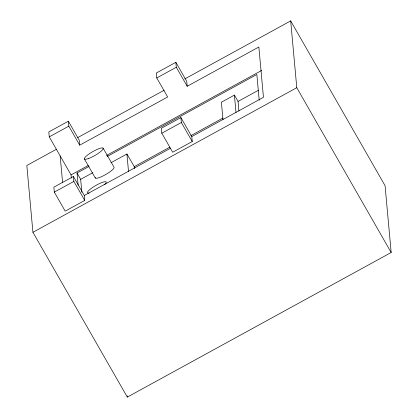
<?xml version="1.0" encoding="UTF-8"?>
<svg xmlns="http://www.w3.org/2000/svg" width="418" height="418" viewBox="0 0 418 418"><rect width="100%" height="100%" fill="white"/><g stroke="black" fill="none" stroke-linecap="round" stroke-linejoin="round"><path stroke-width="0.63" d="M191.794 136.581L180.9 117.562L161.358 128.274L161.808 133.222L172.702 152.236L192.243 141.53L191.794 136.581L263.455 97.31L258.862 46.999L187.201 86.27L186.747 81.322L175.858 62.303L156.311 73.014L156.766 77.962L167.655 96.981L79.702 145.177L79.253 140.229L68.359 121.21L48.817 131.921L49.267 136.869L71.05 174.902L71.342 178.125M49.267 136.869L68.813 126.163L68.359 121.21M156.766 77.962L176.307 67.251L175.858 62.303M56.592 149.179L26.83 165.491L32.928 232.293L127.318 397.1L391.17 252.509L385.072 185.707L290.682 20.9L184.798 78.924M77.769 137.574L164.196 90.215M71.05 174.902L88.229 165.486M106.553 155.449L261.736 70.407M78.15 185.237L77.032 173.01L89.06 166.421M107.384 156.379L256.845 74.472L259.197 100.216M73.406 176.469L53.859 187.18L54.314 192.128L65.203 211.147L84.749 200.436L84.295 195.488L73.406 176.469L73.861 181.417L84.749 200.436M54.314 192.128L73.861 181.417M161.808 133.222L181.355 122.511L180.9 117.562M81.839 192.217L80.664 179.348L92.655 172.775M110.927 162.764L126.92 154.002L134.873 167.613M238.929 111.083L238.046 101.433L234.414 95.095L221.383 102.232L222.972 119.611M238.046 101.433L258.439 90.257M169.677 147.225L134.178 166.677L134.35 168.564M190.859 135.615L222.919 118.048M84.295 195.488L170.539 148.228M32.928 232.293L296.785 87.707L290.682 20.9M296.785 87.707L391.17 252.509M176.307 67.251L187.201 86.27M181.355 122.511L192.243 141.53M103.121 148.139L114.009 167.153A10.816 2.195 -29.8 0 1 104.892 174.99A10.816 2.195 -29.8 0 1 95.278 177.42M68.813 126.163L79.702 145.177M84.446 159.028L95.335 178.042M77.032 173.01L80.664 179.348M234.414 95.095L236.003 112.468M126.92 154.002L128.53 171.626M127.197 395.804L127.318 397.1M60.155 155.888L62.575 182.332M89.154 193.027A10.816 2.195 -29.8 0 1 90.56 188.946A10.816 2.195 -29.8 0 1 103.126 182.128A10.816 2.195 -29.8 0 1 104.631 184.625M88.203 158.631A10.816 2.195 -29.8 0 0 103.178 148.761A10.816 2.195 -29.8 0 0 89.969 153.354A10.816 2.195 -29.8 0 0 88.203 158.631"/></g></svg>
